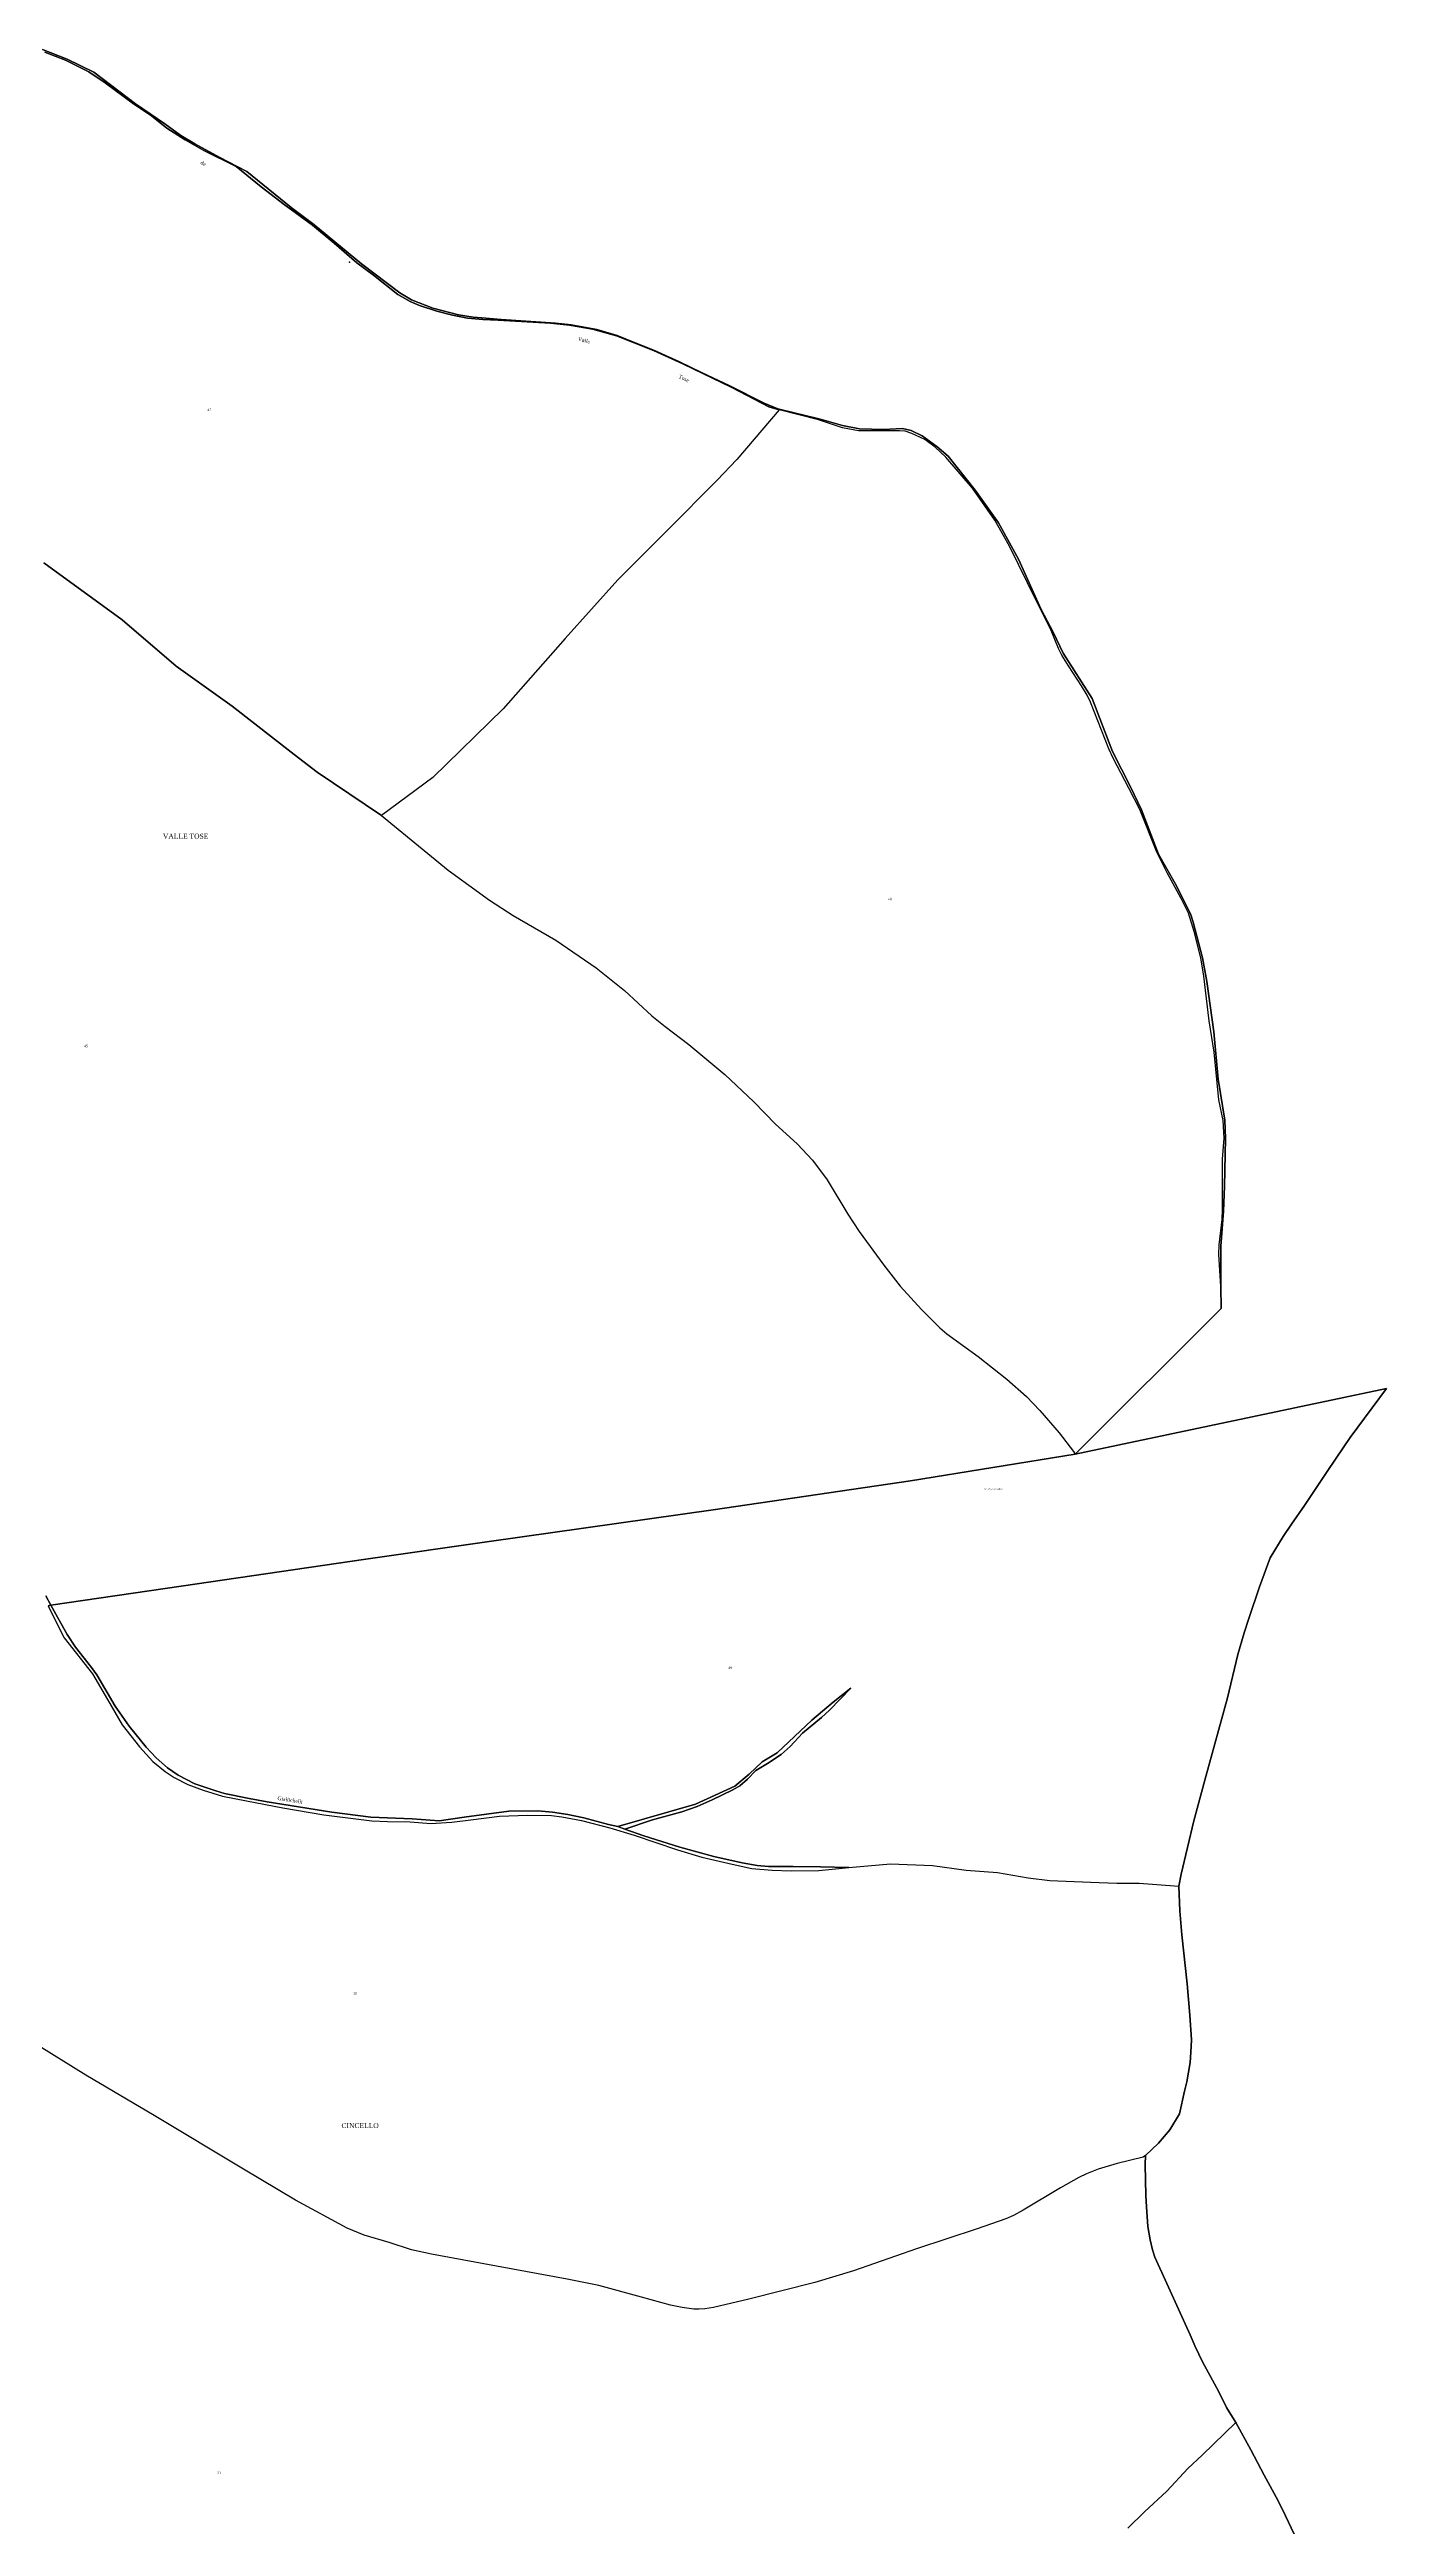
# Model space of a CAD drawing. Extents: x 1189447 to 1205702, y 6141591 to 6152844.
# Drawn here: x 1196642 to 1197728, y 6146098 to 6148109 of the extents above; entities that cross this region are included whole.
import ezdxf

# ---------------------------------------------------------------- set-up
doc = ezdxf.new("R2010")
doc.units = 0
doc.linetypes.add('CONTINU', pattern=[0])
doc.layers.get('0').update_dxf_attribs({"linetype": 'CONTINU'})
for name, color, linetype in [('1FLECHEFL', 7, 'CONTINU'), ('1LIEUDIT', 7, 'CONTINU'), ('1PARCELLE', 7, 'CONTINU'), ('1SUBDSECT', 7, 'CONTINU'), ('1TRONFLUV', 7, 'CONTINU'), ('3ENSIMMO', 7, 'CONTINU'), ('3LIEUDITTEX', 7, 'CONTINU'), ('3PARCELLETEX', 7, 'CONTINU'), ('3TRONFLUVTEX', 7, 'CONTINU')]:
    doc.layers.add(name, color=color, linetype=linetype)
doc.styles.get("Standard").update_dxf_attribs({"font": 'Times New Roman'})

# ---------------------------------------------------------------- blocks, each defined once
blk = doc.blocks.new('FLECHRU1')
blk.add_point((0, 0))

msp = doc.modelspace()

# ---------------------------------------------------------------- linework, layer by layer
at = {"layer": '1LIEUDIT'}
for points in [[(1196636.74, 6148108.56), (1196656.68, 6148100.78), (1196678.43, 6148090.15), (1196712.13, 6148064.51), (1196735.93, 6148048.27), (1196748.87, 6148038.72), (1196760.31, 6148032.12), (1196780.73, 6148020.97), (1196802.41, 6148009.7), (1196838.46, 6147980.26), (1196856.9, 6147966.5), (1196895.59, 6147934.6), (1196926.69, 6147911.01), (1196936.1, 6147905.57), (1196953.64, 6147898.65), (1196974.46, 6147893.17), (1196986.16, 6147891.33), (1196993.31, 6147890.73), (1197008.94, 6147889.5), (1197053.17, 6147886.47), (1197065.87, 6147885.03), (1197086.65, 6147881.38), (1197103.11, 6147876.48), (1197119.23, 6147870.1), (1197133.44, 6147864.4), (1197153.72, 6147855.15), (1197172.24, 6147846.32), (1197194.17, 6147835.88), (1197222.39, 6147821.45), (1197233.62, 6147817.05), (1197246.83, 6147813.86), (1197265.84, 6147809.11), (1197269.08, 6147808.41), (1197285.99, 6147803.55), (1197299.9, 6147800.79), (1197319.41, 6147800.26), (1197334.78, 6147800.96), (1197341.71, 6147799.3), (1197350.67, 6147795.08), (1197362.71, 6147786.35), (1197371.84, 6147778.66), (1197393.89, 6147750.88), (1197412.8, 6147724.33), (1197428.84, 6147695.01), (1197447.38, 6147654.23), (1197457.05, 6147635.75), (1197465.27, 6147618.72), (1197488.64, 6147581.92), (1197505.19, 6147539.01), (1197519.79, 6147510.14), (1197528.82, 6147491.51), (1197542.67, 6147455.51), (1197556.25, 6147431.84), (1197568.62, 6147407.03), (1197570.84, 6147400.26), (1197578.2, 6147371.41), (1197581.84, 6147352.13), (1197587.64, 6147311.44), (1197591.15, 6147272.93), (1197596.43, 6147239.63), (1197597.02, 6147224.82), (1197596.25, 6147186.22), (1197595.46, 6147165.75), (1197593.07, 6147137.56), (1197593.26, 6147122.16), (1197593.32, 6147104.66), (1197593.43, 6147086.86), (1197474.94, 6146968.53), (1197341.35, 6146947.14), (1197181.09, 6146923.52), (1196999.11, 6146897.67), (1196898.99, 6146883.43), (1196749.32, 6146861.6), (1196643.48, 6146846.17), (1196643.48, 6146846.17), (1196639.29, 6146853.66)], [(1196641.2, 6146845.57), (1196643.48, 6146846.17), (1196643.48, 6146846.17), (1196749.32, 6146861.6), (1196898.99, 6146883.43), (1196999.11, 6146897.67), (1197181.09, 6146923.52), (1197341.35, 6146947.14), (1197474.94, 6146968.53), (1197727.66, 6147021.95), (1197716.13, 6147006.27), (1197698.29, 6146982.16), (1197686.82, 6146965.45), (1197678.99, 6146953.75), (1197661, 6146927.05), (1197650.63, 6146911.96), (1197643.81, 6146901.93), (1197633.16, 6146884.58), (1197624.54, 6146860.9), (1197615.85, 6146835.38), (1197612.06, 6146823.75), (1197607.06, 6146806.11), (1197598.51, 6146771), (1197581.06, 6146707.08), (1197576.79, 6146691.03), (1197571.39, 6146671.12), (1197560.86, 6146627.81), (1197559.05, 6146618.05), (1197559.86, 6146598.01), (1197561.61, 6146578.46), (1197565.73, 6146538.94), (1197568.16, 6146513.43), (1197569.25, 6146493.28), (1197568.97, 6146483.22), (1197568.36, 6146475.09), (1197565.54, 6146459.18), (1197563.79, 6146451.77), (1197559.74, 6146433.42), (1197551.66, 6146420.41), (1197542.72, 6146409.41), (1197532.02, 6146399.46), (1197531.81, 6146392.27), (1197532.32, 6146367), (1197532.77, 6146357.78), (1197533.8, 6146341.89), (1197535.81, 6146331.18), (1197537.59, 6146323.07), (1197539.72, 6146317), (1197549.25, 6146295.52), (1197568.24, 6146253.84), (1197572.35, 6146244.52), (1197578.35, 6146232.18), (1197591.37, 6146208.14), (1197597.76, 6146194.97), (1197605.25, 6146182.88), (1197578.11, 6146156.31), (1197566.47, 6146145.38), (1197549.31, 6146127), (1197531.19, 6146110.25), (1197517.66, 6146096.96)], [(1196639.29, 6146853.66), (1196643.48, 6146846.17), (1196641.2, 6146845.57)], [(1197517.66, 6146096.96), (1197531.19, 6146110.25), (1197549.31, 6146127), (1197566.47, 6146145.38), (1197578.11, 6146156.31), (1197605.25, 6146182.88), (1197617.42, 6146160.71), (1197628.46, 6146139.97), (1197638.14, 6146122.33), (1197643.31, 6146112.24), (1197655.07, 6146086.98)]]:
    msp.add_lwpolyline(points, dxfattribs=at)
at = {"layer": '1PARCELLE'}
for points in [[(1196638.59, 6148106.38), (1196655.44, 6148099.94), (1196674.3, 6148090.44), (1196687.53, 6148081.56), (1196710.64, 6148064.52), (1196725.1, 6148054.72), (1196737.6, 6148044.88), (1196752.34, 6148035.18), (1196767.62, 6148026.7), (1196793.8, 6148013.67), (1196814.14, 6147997.04), (1196832.85, 6147982.87), (1196855.88, 6147966.02), (1196873.48, 6147951.4), (1196891.9, 6147935.45), (1196905.44, 6147925.42), (1196925.18, 6147909.67), (1196935.02, 6147904), (1196942.62, 6147900.71), (1196956.74, 6147896.21), (1196969.41, 6147892.9), (1196981.7, 6147890.6), (1196993.97, 6147889.44), (1197006.63, 6147888.97), (1197049.03, 6147886.39), (1197064.52, 6147884.99), (1197083.23, 6147881.52), (1197102.68, 6147876.21), (1197132.63, 6147864.29), (1197156.55, 6147853.46), (1197196.17, 6147834.35), (1197226.15, 6147818.52), (1197234.7, 6147816.09), (1197200.22, 6147775.84), (1197184.33, 6147759.03), (1197144, 6147718.61), (1197103.66, 6147678.22), (1197061, 6147630.59), (1197010.61, 6147573.57), (1196953.48, 6147517.7), (1196911.81, 6147486.94), (1196859.7, 6147522.23), (1196840.99, 6147536.53), (1196790.73, 6147575.72), (1196745.09, 6147608.01), (1196701.21, 6147645.76), (1196637.69, 6147691.91)], [(1196637.69, 6147691.91), (1196701.21, 6147645.76), (1196745.09, 6147608.01), (1196790.73, 6147575.72), (1196840.99, 6147536.53), (1196859.7, 6147522.23), (1196911.81, 6147486.94), (1196965.97, 6147442.68), (1196999.63, 6147418.26), (1197018.61, 6147405.88), (1197053.39, 6147385.76), (1197086.1, 6147363.44), (1197109, 6147344.93), (1197131.26, 6147324.51), (1197142.19, 6147315.81), (1197161.27, 6147301.19), (1197190.46, 6147276.88), (1197214.02, 6147254.55), (1197231.72, 6147236.41), (1197249.27, 6147220.45), (1197261.76, 6147207.14), (1197273.62, 6147191.17), (1197290.41, 6147163.53), (1197299.6, 6147149.27), (1197319.65, 6147122.16), (1197332.82, 6147104.93), (1197350.12, 6147086.14), (1197365.13, 6147071.25), (1197370.82, 6147066.2), (1197396.28, 6147047.95), (1197419.59, 6147029.47), (1197435.47, 6147015.48), (1197446.35, 6147004.13), (1197461.96, 6146985.94), (1197473.62, 6146970.69), (1197474.94, 6146968.53), (1197341.35, 6146947.14), (1197181.09, 6146923.52), (1196999.11, 6146897.67), (1196898.99, 6146883.43), (1196749.32, 6146861.6), (1196643.48, 6146846.17), (1196639.29, 6146853.66)], [(1196641.2, 6146845.57), (1196643.89, 6146839.87), (1196654.13, 6146819.72), (1196677.34, 6146790.34), (1196689.38, 6146769.55), (1196701.43, 6146748.91), (1196715.47, 6146731.27), (1196726.2, 6146719.28), (1196736.18, 6146711.05), (1196743.55, 6146706.18), (1196754.7, 6146700.7), (1196766.98, 6146696.09), (1196782.89, 6146691.22), (1196802.13, 6146687.23), (1196831.67, 6146681.75), (1196865.1, 6146676.01), (1196882.21, 6146673.76), (1196904.07, 6146671.19), (1196916.73, 6146670.47), (1196935, 6146670.23), (1196951.87, 6146668.92), (1196968.87, 6146670.05), (1196984.27, 6146671.98), (1197007.59, 6146674.89), (1197030.31, 6146675.78), (1197049.89, 6146675.41), (1197058.12, 6146674.39), (1197074.12, 6146671.27), (1197097.11, 6146665.38), (1197116.82, 6146659.48), (1197152.25, 6146647.67), (1197171.88, 6146641.61), (1197196.43, 6146635.96), (1197212.55, 6146632.41), (1197229.07, 6146631.17), (1197244.33, 6146630.53), (1197266.83, 6146630.87), (1197291.24, 6146633.1), (1197325, 6146636.28), (1197359.22, 6146634.84), (1197386.36, 6146631.17), (1197411.91, 6146629.13), (1197436.81, 6146624.8), (1197454.46, 6146622.57), (1197487.37, 6146621.43), (1197508.77, 6146620.39), (1197526.84, 6146620.43), (1197559.05, 6146618.05), (1197559.86, 6146598.01), (1197561.61, 6146578.46), (1197565.73, 6146538.94), (1197568.16, 6146513.43), (1197569.25, 6146493.28), (1197568.97, 6146483.22), (1197568.36, 6146475.09), (1197565.54, 6146459.18), (1197563.79, 6146451.77), (1197559.74, 6146433.42), (1197551.66, 6146420.41), (1197542.72, 6146409.41), (1197532.02, 6146399.46), (1197530.27, 6146398.02), (1197509.05, 6146392.91), (1197493.52, 6146388.33), (1197484.24, 6146384.75), (1197477.91, 6146381.71), (1197462.97, 6146373.38), (1197432.84, 6146355.17), (1197424.93, 6146350.83), (1197418.77, 6146348.19), (1197395.5, 6146340.04), (1197346.06, 6146323.87), (1197294.89, 6146305.85), (1197263.5, 6146296.54), (1197210.16, 6146282.77), (1197181.22, 6146276.11), (1197174.4, 6146275.08), (1197169.31, 6146274.76), (1197165.39, 6146274.8), (1197155.87, 6146276.03), (1197146.33, 6146278.1), (1197122.98, 6146284.5), (1197088.16, 6146293.94), (1197062.49, 6146299.26), (1196994.84, 6146311.66), (1196952.43, 6146319.55), (1196936.23, 6146323.03), (1196917.99, 6146328.81), (1196897.86, 6146334.78), (1196883.91, 6146340.45), (1196841.95, 6146363.15), (1196799.86, 6146388.39), (1196727.35, 6146431.97), (1196671.78, 6146464.7), (1196634, 6146488.27)], [(1197517.66, 6146096.96), (1197531.19, 6146110.25), (1197549.31, 6146127), (1197566.47, 6146145.38), (1197578.11, 6146156.31), (1197605.25, 6146182.88), (1197597.76, 6146194.97), (1197591.37, 6146208.14), (1197578.35, 6146232.18), (1197572.35, 6146244.52), (1197568.24, 6146253.84), (1197549.25, 6146295.52), (1197539.72, 6146317), (1197537.59, 6146323.07), (1197535.81, 6146331.18), (1197533.8, 6146341.89), (1197532.77, 6146357.78), (1197532.32, 6146367), (1197531.81, 6146392.27), (1197532.02, 6146399.46), (1197530.27, 6146398.02), (1197509.05, 6146392.91), (1197493.52, 6146388.33), (1197484.24, 6146384.75), (1197477.91, 6146381.71), (1197462.97, 6146373.38), (1197432.84, 6146355.17), (1197424.93, 6146350.83), (1197418.77, 6146348.19), (1197395.5, 6146340.04), (1197346.06, 6146323.87), (1197294.89, 6146305.85), (1197263.5, 6146296.54), (1197210.16, 6146282.77), (1197181.22, 6146276.11), (1197174.4, 6146275.08), (1197169.31, 6146274.76), (1197165.39, 6146274.8), (1197155.87, 6146276.03), (1197146.33, 6146278.1), (1197122.98, 6146284.5), (1197088.16, 6146293.94), (1197062.49, 6146299.26), (1196994.84, 6146311.66), (1196952.43, 6146319.55), (1196936.23, 6146323.03), (1196917.99, 6146328.81), (1196897.86, 6146334.78), (1196883.91, 6146340.45), (1196841.95, 6146363.15), (1196799.86, 6146388.39), (1196727.35, 6146431.97), (1196671.78, 6146464.7), (1196634, 6146488.27)], [(1197517.66, 6146096.96), (1197531.19, 6146110.25), (1197549.31, 6146127), (1197566.47, 6146145.38), (1197578.11, 6146156.31), (1197605.25, 6146182.88), (1197617.42, 6146160.71), (1197628.46, 6146139.97), (1197638.14, 6146122.33), (1197643.31, 6146112.24), (1197655.07, 6146086.98)]]:
    msp.add_lwpolyline(points, dxfattribs=at)
for points in [[(1197234.7, 6147816.09), (1197200.22, 6147775.84), (1197184.33, 6147759.03), (1197144, 6147718.61), (1197103.66, 6147678.22), (1197061, 6147630.59), (1197010.61, 6147573.57), (1196953.48, 6147517.7), (1196911.81, 6147486.94), (1196965.97, 6147442.68), (1196999.63, 6147418.26), (1197018.61, 6147405.88), (1197053.39, 6147385.76), (1197086.1, 6147363.44), (1197109, 6147344.93), (1197131.26, 6147324.51), (1197142.19, 6147315.81), (1197161.27, 6147301.19), (1197190.46, 6147276.88), (1197214.02, 6147254.55), (1197231.72, 6147236.41), (1197249.27, 6147220.45), (1197261.76, 6147207.14), (1197273.62, 6147191.17), (1197290.41, 6147163.53), (1197299.6, 6147149.27), (1197319.65, 6147122.16), (1197332.82, 6147104.93), (1197350.12, 6147086.14), (1197365.13, 6147071.25), (1197370.82, 6147066.2), (1197396.28, 6147047.95), (1197419.59, 6147029.47), (1197435.47, 6147015.48), (1197446.35, 6147004.13), (1197461.96, 6146985.94), (1197473.62, 6146970.69), (1197474.94, 6146968.53), (1197593.43, 6147086.86), (1197593.08, 6147104.59), (1197591.68, 6147130.99), (1197591.85, 6147138.63), (1197594.21, 6147159.1), (1197594.62, 6147167.16), (1197594.64, 6147183.84), (1197594.58, 6147208.09), (1197595.87, 6147224.98), (1197595.13, 6147239.33), (1197591.46, 6147256.24), (1197587.89, 6147294.79), (1197583.82, 6147320.38), (1197579.28, 6147356.59), (1197576.99, 6147371.44), (1197571.61, 6147392.85), (1197566.83, 6147407.75), (1197560.88, 6147419.68), (1197549.66, 6147440.3), (1197541.11, 6147457.18), (1197527.5, 6147491.78), (1197518.53, 6147509.23), (1197505.76, 6147533.38), (1197502.34, 6147541), (1197487.46, 6147578.8), (1197484.57, 6147584.67), (1197480.16, 6147592.2), (1197469.42, 6147608.54), (1197464.23, 6147616.99), (1197461.41, 6147622.55), (1197455.43, 6147637.15), (1197436.13, 6147675.7), (1197421.55, 6147705.65), (1197409.77, 6147726.59), (1197391.56, 6147752.51), (1197369.91, 6147777.86), (1197361.25, 6147785.88), (1197352.97, 6147792.18), (1197342.41, 6147796.9), (1197336.92, 6147798.76), (1197332.44, 6147799.23), (1197299.02, 6147798.99), (1197286.2, 6147801.64), (1197266.67, 6147807.96), (1197234.7, 6147816.09)], [(1197291.24, 6146633.1), (1197325, 6146636.28), (1197359.22, 6146634.84), (1197386.36, 6146631.17), (1197411.91, 6146629.13), (1197436.81, 6146624.8), (1197454.46, 6146622.57), (1197487.37, 6146621.43), (1197508.77, 6146620.39), (1197526.84, 6146620.43), (1197559.05, 6146618.05), (1197560.86, 6146627.81), (1197571.39, 6146671.12), (1197576.79, 6146691.03), (1197581.06, 6146707.08), (1197598.51, 6146771), (1197607.06, 6146806.11), (1197612.06, 6146823.75), (1197615.85, 6146835.38), (1197624.54, 6146860.9), (1197633.16, 6146884.58), (1197643.81, 6146901.93), (1197650.63, 6146911.96), (1197661, 6146927.05), (1197678.99, 6146953.75), (1197686.82, 6146965.45), (1197698.29, 6146982.16), (1197716.13, 6147006.27), (1197727.66, 6147021.95), (1197474.94, 6146968.53), (1197341.35, 6146947.14), (1197181.09, 6146923.52), (1196999.11, 6146897.67), (1196898.99, 6146883.43), (1196749.32, 6146861.6), (1196643.48, 6146846.17), (1196656.53, 6146822.37), (1196663.31, 6146812.13), (1196676.53, 6146795.5), (1196680.83, 6146789.5), (1196695.7, 6146764.02), (1196706.9, 6146747.84), (1196720.78, 6146730.9), (1196728.87, 6146722.21), (1196738.07, 6146714.21), (1196746.89, 6146708.06), (1196760.18, 6146701.19), (1196777.33, 6146695.31), (1196784.5, 6146693.33), (1196804.44, 6146689.12), (1196819.13, 6146686.54), (1196871.61, 6146678.13), (1196903.08, 6146674.15), (1196936.85, 6146672.66), (1196958.69, 6146671.21), (1196978.98, 6146673.95), (1197015.26, 6146678.94), (1197038.85, 6146679.15), (1197050.65, 6146678.21), (1197062.99, 6146676.26), (1197076.06, 6146673.55), (1197096.17, 6146668.14), (1197103.67, 6146666.6), (1197166.86, 6146684.58), (1197198.57, 6146699.24), (1197210.26, 6146708.97), (1197220.84, 6146718.99), (1197232.93, 6146726.18), (1197261.25, 6146752.79), (1197278.36, 6146767.44), (1197292.78, 6146778.62), (1197275.52, 6146760.95), (1197269.05, 6146754.91), (1197253.61, 6146742.31), (1197243.55, 6146731.4), (1197236.15, 6146724.92), (1197225.07, 6146717.69), (1197215.84, 6146711.85), (1197208.97, 6146704.77), (1197202.82, 6146699.48), (1197197, 6146696.26), (1197180.19, 6146688.2), (1197168.01, 6146682.74), (1197155.59, 6146678.52), (1197131.85, 6146671.83), (1197109.43, 6146664.44), (1197124.8, 6146658.81), (1197153.97, 6146649.81), (1197181.52, 6146642.25), (1197204.5, 6146637.02), (1197216.77, 6146634.77), (1197225.9, 6146633.92), (1197245.9, 6146634.01), (1197268.16, 6146633.67), (1197291.24, 6146633.1)]]:
    msp.add_lwpolyline(points, close=True, dxfattribs=at)
at = {"layer": '1SUBDSECT'}
msp.add_lwpolyline([(1197655.07, 6146086.98), (1197643.31, 6146112.24), (1197638.14, 6146122.33), (1197628.46, 6146139.97), (1197617.42, 6146160.71), (1197605.25, 6146182.88), (1197597.76, 6146194.97), (1197591.37, 6146208.14), (1197578.35, 6146232.18), (1197572.35, 6146244.52), (1197568.24, 6146253.84), (1197549.25, 6146295.52), (1197539.72, 6146317), (1197537.59, 6146323.07), (1197535.81, 6146331.18), (1197533.8, 6146341.89), (1197532.77, 6146357.78), (1197532.32, 6146367), (1197531.81, 6146392.27), (1197532.02, 6146399.46), (1197542.72, 6146409.41), (1197551.66, 6146420.41), (1197559.74, 6146433.42), (1197563.79, 6146451.77), (1197565.54, 6146459.18), (1197568.36, 6146475.09), (1197568.97, 6146483.22), (1197569.25, 6146493.28), (1197568.16, 6146513.43), (1197565.73, 6146538.94), (1197561.61, 6146578.46), (1197559.86, 6146598.01), (1197559.05, 6146618.05), (1197560.86, 6146627.81), (1197571.39, 6146671.12), (1197576.79, 6146691.03), (1197581.06, 6146707.08), (1197598.51, 6146771), (1197607.06, 6146806.11), (1197612.06, 6146823.75), (1197615.85, 6146835.38), (1197624.54, 6146860.9), (1197633.16, 6146884.58), (1197643.81, 6146901.93), (1197650.63, 6146911.96), (1197661, 6146927.05), (1197678.99, 6146953.75), (1197686.82, 6146965.45), (1197698.29, 6146982.16), (1197716.13, 6147006.27), (1197727.66, 6147021.95), (1197474.94, 6146968.53), (1197593.43, 6147086.86), (1197593.32, 6147104.66), (1197593.26, 6147122.16), (1197593.07, 6147137.56), (1197595.46, 6147165.75), (1197596.25, 6147186.22), (1197597.02, 6147224.82), (1197596.43, 6147239.63), (1197591.15, 6147272.93), (1197587.64, 6147311.44), (1197581.84, 6147352.13), (1197578.2, 6147371.41), (1197570.84, 6147400.26), (1197568.62, 6147407.03), (1197556.25, 6147431.84), (1197542.67, 6147455.51), (1197528.82, 6147491.51), (1197519.79, 6147510.14), (1197505.19, 6147539.01), (1197488.64, 6147581.92), (1197465.27, 6147618.72), (1197457.05, 6147635.75), (1197447.38, 6147654.23), (1197428.84, 6147695.01), (1197412.8, 6147724.33), (1197393.89, 6147750.88), (1197371.84, 6147778.66), (1197362.71, 6147786.35), (1197350.67, 6147795.08), (1197341.71, 6147799.3), (1197334.78, 6147800.96), (1197319.41, 6147800.26), (1197299.9, 6147800.79), (1197285.99, 6147803.55), (1197269.08, 6147808.41), (1197265.84, 6147809.11), (1197246.83, 6147813.86), (1197233.62, 6147817.05), (1197222.39, 6147821.45), (1197194.17, 6147835.88), (1197172.24, 6147846.32), (1197153.72, 6147855.15), (1197133.44, 6147864.4), (1197119.23, 6147870.1), (1197103.11, 6147876.48), (1197086.65, 6147881.38), (1197065.87, 6147885.03), (1197053.17, 6147886.47), (1197008.94, 6147889.5), (1196993.31, 6147890.73), (1196986.16, 6147891.33), (1196974.46, 6147893.17), (1196953.64, 6147898.65), (1196936.1, 6147905.57), (1196926.69, 6147911.01), (1196895.59, 6147934.6), (1196856.9, 6147966.5), (1196838.46, 6147980.26), (1196802.41, 6148009.7), (1196780.73, 6148020.97), (1196760.31, 6148032.12), (1196748.87, 6148038.72), (1196735.93, 6148048.27), (1196712.13, 6148064.51), (1196678.43, 6148090.15), (1196656.68, 6148100.78), (1196636.74, 6148108.56)], dxfattribs=at)
at = {"layer": '1TRONFLUV'}
for points in [[(1196636.74, 6148108.56), (1196656.68, 6148100.78), (1196678.43, 6148090.15), (1196712.13, 6148064.51), (1196735.93, 6148048.27), (1196748.87, 6148038.72), (1196760.31, 6148032.12), (1196780.73, 6148020.97), (1196802.41, 6148009.7), (1196838.46, 6147980.26), (1196856.9, 6147966.5), (1196895.59, 6147934.6), (1196926.69, 6147911.01), (1196936.1, 6147905.57), (1196953.64, 6147898.65), (1196974.46, 6147893.17), (1196986.16, 6147891.33), (1196993.31, 6147890.73), (1197008.94, 6147889.5), (1197053.17, 6147886.47), (1197065.87, 6147885.03), (1197086.65, 6147881.38), (1197103.11, 6147876.48), (1197119.23, 6147870.1), (1197133.44, 6147864.4), (1197153.72, 6147855.15), (1197172.24, 6147846.32), (1197194.17, 6147835.88), (1197222.39, 6147821.45), (1197233.62, 6147817.05), (1197246.83, 6147813.86), (1197265.84, 6147809.11), (1197269.08, 6147808.41), (1197285.99, 6147803.55), (1197299.9, 6147800.79), (1197319.41, 6147800.26), (1197334.78, 6147800.96), (1197341.71, 6147799.3), (1197350.67, 6147795.08), (1197362.71, 6147786.35), (1197371.84, 6147778.66), (1197393.89, 6147750.88), (1197412.8, 6147724.33), (1197428.84, 6147695.01), (1197447.38, 6147654.23), (1197457.05, 6147635.75), (1197465.27, 6147618.72), (1197488.64, 6147581.92), (1197505.19, 6147539.01), (1197519.79, 6147510.14), (1197528.82, 6147491.51), (1197542.67, 6147455.51), (1197556.25, 6147431.84), (1197568.62, 6147407.03), (1197570.84, 6147400.26), (1197578.2, 6147371.41), (1197581.84, 6147352.13), (1197587.64, 6147311.44), (1197591.15, 6147272.93), (1197596.43, 6147239.63), (1197597.02, 6147224.82), (1197596.25, 6147186.22), (1197595.46, 6147165.75), (1197593.07, 6147137.56), (1197593.26, 6147122.16), (1197593.32, 6147104.66), (1197593.43, 6147086.86), (1197593.08, 6147104.59), (1197591.68, 6147130.99), (1197591.85, 6147138.63), (1197594.21, 6147159.1), (1197594.62, 6147167.16), (1197594.64, 6147183.84), (1197594.58, 6147208.09), (1197595.87, 6147224.98), (1197595.13, 6147239.33), (1197591.46, 6147256.24), (1197587.89, 6147294.79), (1197583.82, 6147320.38), (1197579.28, 6147356.59), (1197576.99, 6147371.44), (1197571.61, 6147392.85), (1197566.83, 6147407.75), (1197560.88, 6147419.68), (1197549.66, 6147440.3), (1197541.11, 6147457.18), (1197527.5, 6147491.78), (1197518.53, 6147509.23), (1197505.76, 6147533.38), (1197502.34, 6147541), (1197487.46, 6147578.8), (1197484.57, 6147584.67), (1197480.16, 6147592.2), (1197469.42, 6147608.54), (1197464.23, 6147616.99), (1197461.41, 6147622.55), (1197455.43, 6147637.15), (1197436.13, 6147675.7), (1197421.55, 6147705.65), (1197409.77, 6147726.59), (1197391.56, 6147752.51), (1197369.91, 6147777.86), (1197361.25, 6147785.88), (1197352.97, 6147792.18), (1197342.41, 6147796.9), (1197336.92, 6147798.76), (1197332.44, 6147799.23), (1197299.02, 6147798.99), (1197286.2, 6147801.64), (1197266.67, 6147807.96), (1197234.7, 6147816.09), (1197226.15, 6147818.52), (1197196.17, 6147834.35), (1197156.55, 6147853.46), (1197132.63, 6147864.29), (1197102.68, 6147876.21), (1197083.23, 6147881.52), (1197064.52, 6147884.99), (1197049.03, 6147886.39), (1197006.63, 6147888.97), (1196993.97, 6147889.44), (1196981.7, 6147890.6), (1196969.41, 6147892.9), (1196956.74, 6147896.21), (1196942.62, 6147900.71), (1196935.02, 6147904), (1196925.18, 6147909.67), (1196905.44, 6147925.42), (1196891.9, 6147935.45), (1196873.48, 6147951.4), (1196855.88, 6147966.02), (1196832.85, 6147982.87), (1196814.14, 6147997.04), (1196793.8, 6148013.67), (1196767.62, 6148026.7), (1196752.34, 6148035.18), (1196737.6, 6148044.88), (1196725.1, 6148054.72), (1196710.64, 6148064.52), (1196687.53, 6148081.56), (1196674.3, 6148090.44), (1196655.44, 6148099.94), (1196638.59, 6148106.38)], [(1196641.2, 6146845.57), (1196643.89, 6146839.87), (1196654.13, 6146819.72), (1196677.34, 6146790.34), (1196689.38, 6146769.55), (1196701.43, 6146748.91), (1196715.47, 6146731.27), (1196726.2, 6146719.28), (1196736.18, 6146711.05), (1196743.55, 6146706.18), (1196754.7, 6146700.7), (1196766.98, 6146696.09), (1196782.89, 6146691.22), (1196802.13, 6146687.23), (1196831.67, 6146681.75), (1196865.1, 6146676.01), (1196882.21, 6146673.76), (1196904.07, 6146671.19), (1196916.73, 6146670.47), (1196935, 6146670.23), (1196951.87, 6146668.92), (1196968.87, 6146670.05), (1196984.27, 6146671.98), (1197007.59, 6146674.89), (1197030.31, 6146675.78), (1197049.89, 6146675.41), (1197058.12, 6146674.39), (1197074.12, 6146671.27), (1197097.11, 6146665.38), (1197116.82, 6146659.48), (1197152.25, 6146647.67), (1197171.88, 6146641.61), (1197196.43, 6146635.96), (1197212.55, 6146632.41), (1197229.07, 6146631.17), (1197244.33, 6146630.53), (1197266.83, 6146630.87), (1197291.24, 6146633.1), (1197268.16, 6146633.67), (1197245.9, 6146634.01), (1197225.9, 6146633.92), (1197216.77, 6146634.77), (1197204.5, 6146637.02), (1197181.52, 6146642.25), (1197153.97, 6146649.81), (1197124.8, 6146658.81), (1197109.43, 6146664.44), (1197103.67, 6146666.6), (1197096.17, 6146668.14), (1197076.06, 6146673.55), (1197062.99, 6146676.26), (1197050.65, 6146678.21), (1197038.85, 6146679.15), (1197015.26, 6146678.94), (1196978.98, 6146673.95), (1196958.69, 6146671.21), (1196936.85, 6146672.66), (1196903.08, 6146674.15), (1196871.61, 6146678.13), (1196819.13, 6146686.54), (1196804.44, 6146689.12), (1196784.5, 6146693.33), (1196777.33, 6146695.31), (1196760.18, 6146701.19), (1196746.89, 6146708.06), (1196738.07, 6146714.21), (1196728.87, 6146722.21), (1196720.78, 6146730.9), (1196706.9, 6146747.84), (1196695.7, 6146764.02), (1196680.83, 6146789.5), (1196676.53, 6146795.5), (1196663.31, 6146812.13), (1196656.53, 6146822.37), (1196643.48, 6146846.17), (1196639.29, 6146853.66)]]:
    msp.add_lwpolyline(points, dxfattribs=at)
msp.add_lwpolyline([(1197109.43, 6146664.44), (1197131.85, 6146671.83), (1197155.59, 6146678.52), (1197168.01, 6146682.74), (1197180.19, 6146688.2), (1197197, 6146696.26), (1197202.82, 6146699.48), (1197208.97, 6146704.77), (1197215.84, 6146711.85), (1197225.07, 6146717.69), (1197236.15, 6146724.92), (1197243.55, 6146731.4), (1197253.61, 6146742.31), (1197269.05, 6146754.91), (1197275.52, 6146760.95), (1197292.78, 6146778.62), (1197278.36, 6146767.44), (1197261.25, 6146752.79), (1197232.93, 6146726.18), (1197220.84, 6146718.99), (1197210.26, 6146708.97), (1197198.57, 6146699.24), (1197166.86, 6146684.58), (1197103.67, 6146666.6), (1197109.43, 6146664.44)], close=True, dxfattribs=at)

# ---------------------------------------------------------------- block references
at = {"layer": '1FLECHEFL', "rotation": 140.1}
msp.add_blockref('FLECHRU1', (1196885.89, 6147936), dxfattribs=at)

# ---------------------------------------------------------------- texts
at = {"layer": '3ENSIMMO'}
msp.add_text('Pointe Stazza Vecchio', height=1.125, dxfattribs=at).set_placement((1197400.35, 6146939.9))
at = {"layer": '3LIEUDITTEX'}
for s, p in [('VALLE TOSE', (1196734.43, 6147468.16)), ('CINCELLO', (1196879.36, 6146421.75))]:
    msp.add_text(s, height=4, dxfattribs=at).set_placement(p)
at = {"layer": '3PARCELLETEX'}
for s, p in [('47', (1196770.49, 6147815.11)), ('48', (1197323.01, 6147418.14)), ('45', (1196670.51, 6147298.92)), ('49', (1197193.3, 6146794.33)), ('50', (1196888.94, 6146530.06)), ('51', (1196778.46, 6146140.91))]:
    msp.add_text(s, height=2, dxfattribs=at).set_placement(p)
at = {"layer": '3TRONFLUVTEX'}
for s, rotation, p in [('de', 333.7, (1196764.57, 6148015.81)), ('Valle', 344.9, (1197071.15, 6147872.39)), ('Tose', 334.4, (1197152.67, 6147842.2)), ('Giallichelli', 351.2, (1196827.21, 6146688.13))]:
    msp.add_text(s, height=3, rotation=rotation, dxfattribs=at).set_placement(p)

doc.saveas('drawing.dxf')
